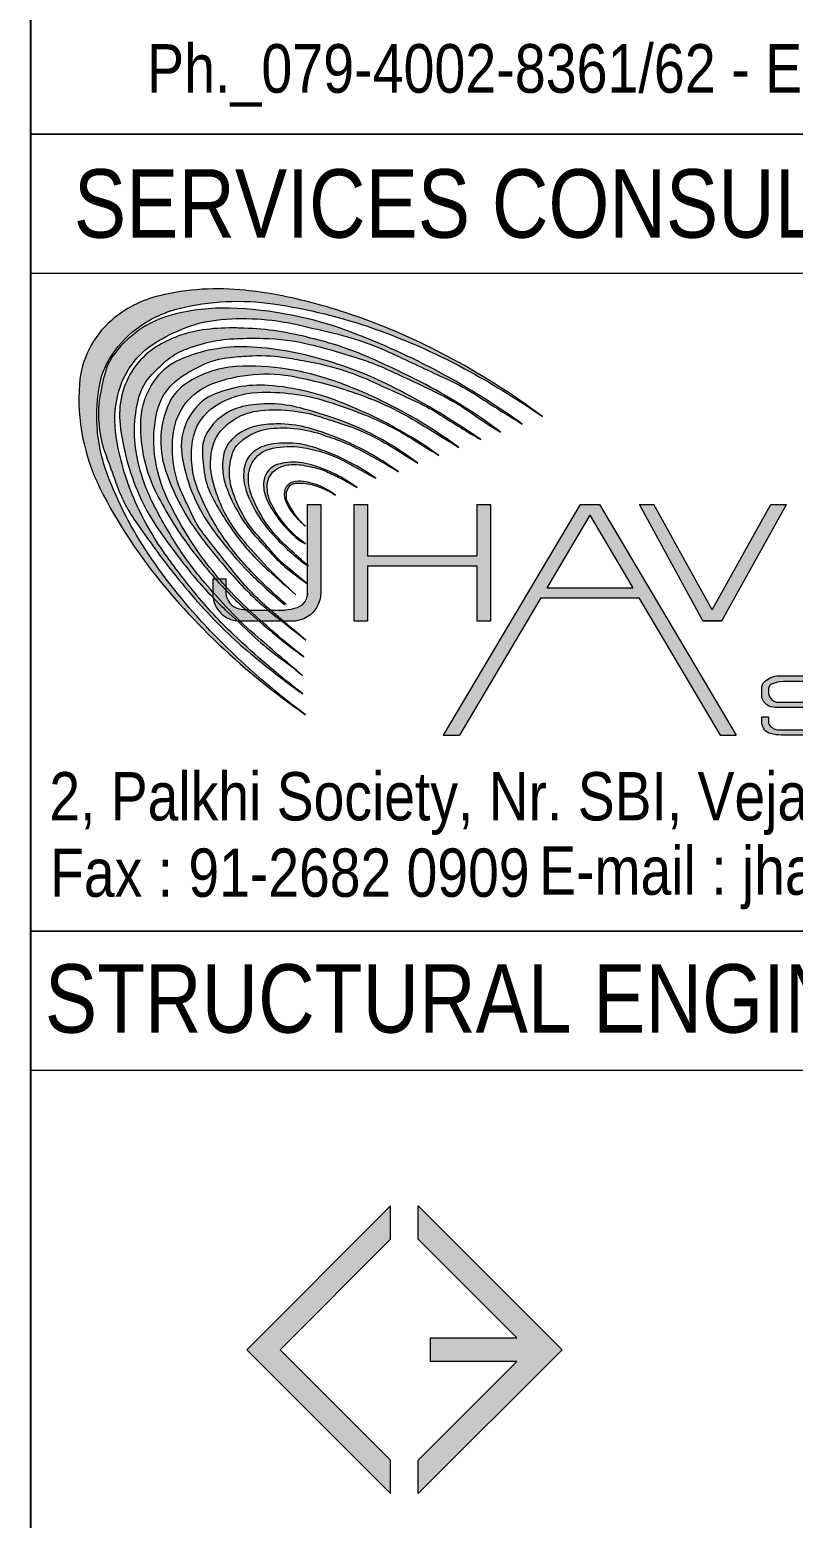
# Model space of a CAD drawing. Header units: millimetres. Extents: x 1112055 to 3390982, y -148532 to 766891.
# Drawn here: x 2644683 to 2648844, y 252088 to 260192 of the extents above; entities that cross this region are included whole.
import ezdxf

# ---------------------------------------------------------------- set-up
doc = ezdxf.new("R2010")
doc.units = ezdxf.units.MM
doc.layers.add('B TITLE BLOCK', color=250, linetype='Continuous', lineweight=0)
doc.layers.add('P_TITLE BLOCK TEXT', color=7, linetype='Continuous', lineweight=9)
doc.layers.add('FORMAT TEXT', color=7, linetype='Continuous')
doc.styles.add('SWINC', font='swissc.ttf')

msp = doc.modelspace()

# ---------------------------------------------------------------- hatches: boundary and pattern name
at = {"layer": 'B TITLE BLOCK', "linetype": 'Continuous', "lineweight": 0}
h = msp.add_hatch(color=251, dxfattribs=at)
h.dxf.hatch_style = 1
h.paths.add_polyline_path([(2646047.533331831, 253005.6196364814), (2646648.883414328, 253606.9697189786), (2646648.883414328, 253788.6259713283), (2645865.877079481, 253005.6196364814), (2646648.883414328, 252222.6133016343), (2646648.883414328, 252404.2695539699)])
h = msp.add_hatch(color=251, dxfattribs=at)
h.dxf.hatch_style = 1
h.paths.add_polyline_path([(2646867.047330656, 253069.8448204208), (2646867.047330656, 252941.3944525422), (2647337.701188477, 252941.3944525422), (2646800.576289906, 252404.2695539699), (2646800.576289906, 252222.6133016343), (2647583.582624753, 253005.6196364814), (2646800.576289906, 253788.6259713283), (2646800.576289906, 253606.9697189786), (2647337.701188477, 253069.8448204208)])
at = {"layer": 'P_TITLE BLOCK TEXT'}
h = msp.add_hatch(color=132, dxfattribs=at)
edge = h.paths.add_edge_path()
edge.add_arc((2645032.738050577, 254795.4891046089), 4099.761638258876, 53.40738024925768, 62.06814965141446)
edge.add_arc((2645285.853301891, 255272.898688372), 3559.403200633716, 62.06814965141255, 70.03317482809845)
edge.add_arc((2645403.089203984, 255595.582894432), 3216.082135767638, 70.03317482809624, 75.97859343030217)
edge.add_arc((2645595.906366508, 256367.7012436872), 2420.252252302683, 75.97859343029504, 83.7960061142994)
edge.add_arc((2645709.181855728, 257409.7433104052), 1372.071444774381, 83.79600611433271, 103.4628344697669)
edge.add_arc((2645534.229681695, 258140.5596140558), 620.6057217525382, 103.4628344698398, 130.8945988032239)
edge.add_arc((2645460.484737062, 258225.7093250665), 507.9611917273668, 130.8945988031885, 175.7468558291773)
edge.add_arc((2646036.212454644, 258182.8935968683), 1085.278774496094, 175.746855829192, 206.5994891066179)
edge.add_arc((2647523.847849164, 258927.8293191032), 2749.006004933069, 206.5994891066208, 220.0351460704732)
edge.add_arc((2648337.93040643, 259611.7771018075), 3812.262784595292, 220.0351460704701, 229.4516176688158)
edge.add_arc((2648520.577578321, 259825.2641557443), 4093.219563483037, 229.451617668814, 235.2209120167644)
edge.add_arc((2648621.48720291, 259752.544383446), 4092.940694247484, 223.75051035085, 233.4797225032668, ccw=False)
edge.add_arc((2647933.209405422, 259093.6499825118), 3140.119536792202, 214.0067101927376, 223.7505103507841, ccw=False)
edge.add_arc((2647054.780663305, 258500.9926203746), 2080.45930639368, 200.6184789275923, 214.0067101927408, ccw=False)
edge.add_arc((2645967.611201358, 258091.9522663634), 918.8864717493739, 183.5449206794397, 200.6184789276088, ccw=False)
edge.add_arc((2645964.790587669, 258091.777530469), 916.0604508282067, 169.3544634026401, 183.5449206794448, ccw=False)
edge.add_arc((2645470.983363581, 258184.5973062675), 413.6053927970293, 148.6346277784486, 169.3544634026329, ccw=False)
edge.add_arc((2645627.086795568, 258089.4408124902), 596.4250848046131, 127.5536660419794, 148.6346277784788, ccw=False)
edge.add_arc((2645648.975322462, 258060.9703836073), 632.3371013334566, 103.94398023848731, 127.5536660419516, ccw=False)
edge.add_arc((2645817.527150952, 257382.1190376215), 1331.80037329482, 81.67138494385972, 103.9439802384972, ccw=False)
edge.add_arc((2645583.739147097, 255785.1444422297), 2945.796869283341, 70.63499127281801, 81.67138494385239, ccw=False)
edge.add_arc((2645414.173871636, 255302.6975225253), 3457.174824395835, 61.11113101054349, 70.6349912728283, ccw=False)
edge.add_arc((2644829.060042499, 254242.2787904718), 4668.309036757925, 55.4482390634318, 61.11113101054292, ccw=False)
h = msp.add_hatch(color=132, dxfattribs=at)
edge = h.paths.add_edge_path()
edge.add_arc((2645008.893457229, 254769.5183421645), 4036.552005220515, 54.2476176802861, 69.31180215863084)
edge.add_arc((2645716.256599264, 256642.667391762), 2034.290789310153, 69.31180215862862, 88.41161020678418)
edge.add_arc((2645741.828766767, 257564.860361414), 1111.743333062414, 88.41161020676854, 104.299162341918)
edge.add_arc((2645611.800629266, 258075.0122287958), 585.2813265171969, 104.2991623419577, 145.1882889090288)
edge.add_arc((2645379.408071907, 258248.3088630228), 295.703964693747, 147.0513518631134, 161.3344706506114)
edge.add_arc((2646173.311701423, 258018.620259376), 1121.953970885431, 163.1975336048336, 170.9660011900473)
edge.add_arc((2645678.900474112, 258097.2280720699), 621.332706940191, 170.9660011900535, 201.0952379920816)
edge.add_arc((2641558.808187496, 256507.8101772862), 3794.707339801709, 18.79786891564919, 21.095237992080513, ccw=False)
edge.add_arc((2645963.987447112, 258007.2726883492), 858.6776788000436, 198.7978689156404, 215.0918986736582)
edge.add_arc((2655767.596695208, 264895.2939991663), 12840.14636455048, 215.091898673657, 215.8857887100316)
edge.add_arc((2648420.250910379, 259579.479473407), 3771.443361690985, 215.8857887100279, 222.4444580678758)
edge.add_arc((2647544.719032124, 258778.7623140521), 2584.976320803441, 222.444458067876, 230.6113169813304)
edge.add_arc((2649505.137033828, 261166.375601572), 5674.302453171981, 230.6113169813325, 233.3279145232606)
edge.add_arc((2646734.541788994, 257445.5550487792), 1035.26121637196, 233.3279145232798, 237.0330179159908)
edge.add_arc((2648942.381606663, 260204.7983356483), 4565.136303562149, 226.396320609743, 232.62480690978862, ccw=False)
edge.add_arc((2647536.749856315, 258728.9293777935), 2527.002402574175, 219.3977118789385, 226.3963206098008, ccw=False)
edge.add_arc((2648626.614142788, 259624.0811076143), 3937.357245285101, 215.4741100902666, 219.3977118789339, ccw=False)
edge.add_arc((2646734.489128488, 258275.7310237383), 1613.957792235775, 203.2559197460728, 215.4741100902674, ccw=False)
edge.add_arc((2646542.096773221, 258193.0491966869), 1404.551242933398, 188.8184660672456, 203.2559197460744, ccw=False)
edge.add_arc((2645736.309836938, 258068.040851143), 589.1251744619661, 166.8091135261326, 188.8184660672515, ccw=False)
edge.add_arc((2645610.794877208, 258097.4590571192), 460.2087831129843, 121.1077422017205, 166.8091135260995, ccw=False)
edge.add_arc((2645928.190034054, 257571.4678047568), 1074.542961830061, 112.4718728956214, 121.10774220173971, ccw=False)
edge.add_arc((2645775.752059974, 257939.9972300658), 675.7306334747691, 96.52507807220661, 112.4718728955431, ccw=False)
edge.add_arc((2645847.727278089, 257310.7277526844), 1309.102962506415, 77.10621375622361, 96.52507807220258, ccw=False)
edge.add_arc((2629163.709591261, 184428.1604262369), 76076.91064916116, 76.96954675787367, 77.10621375622361, ccw=False)
edge.add_arc((2645913.606627477, 256804.4065581797), 1787.745524792471, 64.59019371594559, 76.96954675787362, ccw=False)
edge.add_arc((2657615.90631308, 281438.510340842), 25484.63770636885, 244.5901937159455, 245.2703384407892)
edge.add_arc((2646374.278821424, 257030.7509194321), 1387.520908728771, 57.15566881064939, 65.27033844077931, ccw=False)
edge.add_arc((2653315.196884136, 267782.6685386629), 11410.13809766408, 237.1556688106475, 238.5822244072819)
h = msp.add_hatch(color=132, dxfattribs=at)
edge = h.paths.add_edge_path()
edge.add_arc((2645446.221039193, 255607.8986121065), 2996.787793180245, 53.01612924513843, 62.88470590878565)
edge.add_arc((2644488.416504046, 253737.4158056768), 5098.238591254385, 62.88470590886767, 66.31099627690693)
edge.add_arc((2645793.38926542, 256711.7776027584), 1850.19579476281, 66.31099627691509, 76.9171029981941)
edge.add_arc((2645792.687594665, 256929.8230709406), 1638.733031188566, 75.16724703513815, 87.92433128887261)
edge.add_arc((2645782.293541268, 256643.0360531185), 1925.708343597889, 87.92433128887251, 90.44793256673738)
edge.add_arc((2645775.26423092, 257542.1481970852), 1026.568722281022, 90.44793256671844, 99.46315152081395)
edge.add_arc((2645710.279743774, 257932.0203207934), 631.3178444572349, 99.46315152081914, 123.6125298632298)
edge.add_arc((2645584.259765003, 258121.6056757894), 403.6697786321395, 123.6125298633053, 145.7118384992442)
edge.add_arc((2645623.057720838, 258095.1512498905), 450.6284628804755, 145.7118384992209, 186.6728121483949)
edge.add_arc((2646510.847990635, 258199.0155757128), 1344.473729882312, 186.6728121483796, 203.6550427976609)
edge.add_arc((2646266.511870438, 258091.9881006299), 1077.724746648928, 203.6550427976902, 213.9289290409071)
edge.add_arc((2648122.897142409, 259340.7882335216), 3315.059779650477, 213.9289290409087, 220.1424188926592)
edge.add_arc((2647117.930566635, 258493.2553913905), 2000.423047738189, 220.1424188926511, 226.815272252253)
edge.add_arc((2487821.344307499, 88768.98390422977), 230769.2715554608, 46.765628140033584, 46.81527225225312, ccw=False)
edge.add_arc((2646897.535914772, 257964.4049071196), 1464.070634283242, 226.7656281400085, 233.4091527490843)
edge.add_arc((2642567.441843571, 252131.982040182), 5800.010254872834, 51.60004897864178, 53.40915274908309, ccw=False)
edge.add_arc((2664143.79877549, 278052.3470835756), 27927.43289434625, 229.2381174641755, 229.9402789040416, ccw=False)
edge.add_arc((2647098.212651146, 258278.2650276652), 1820.607589912291, 222.3327286225255, 229.2381174643248, ccw=False)
edge.add_arc((2651105.876020854, 261929.1450031419), 7241.888829636056, 220.9611253449949, 222.332728622525, ccw=False)
edge.add_arc((2646930.802032259, 258304.7789671107), 1713.12115741658, 212.7878394635956, 220.9611253449969, ccw=False)
edge.add_arc((2647688.952163922, 258793.1456759707), 2614.949114669485, 206.8507668105024, 212.7878394635885, ccw=False)
edge.add_arc((2646251.74203988, 258065.5595154903), 1004.06284878751, 192.1376993457801, 206.8507668105005, ccw=False)
edge.add_arc((2645976.110522318, 258006.2795168497), 722.1287222425386, 165.7026492173356, 192.137699345802, ccw=False)
edge.add_arc((2645562.855862862, 258111.5964595369), 295.6652748332973, 135.9985851138325, 165.702649217316, ccw=False)
edge.add_arc((2646227.143413259, 257470.0697261195), 1219.155664227945, 131.2171625217567, 135.9985851138116, ccw=False)
edge.add_arc((2645659.232298621, 258118.3974179727), 357.2671388517916, 112.3874090602524, 131.2171625218077, ccw=False)
edge.add_arc((2645841.055159974, 257676.9867910331), 834.6589009275965, 91.89429604946292, 112.38740906022659, ccw=False)
edge.add_arc((2645901.494399035, 255849.5789360466), 2663.065959023193, 88.85882096968459, 91.89429604946218, ccw=False)
edge.add_arc((2645931.205023861, 257341.0787422381), 1171.270264871607, 76.24362541447539, 88.85882096968322, ccw=False)
edge.add_arc((2645334.463459486, 254903.5719090999), 3680.76026410155, 71.62296314053322, 76.2436254144788, ccw=False)
edge.add_arc((2646061.035252925, 257090.6534848324), 1376.14914941458, 65.54379506612321, 71.62296314056448, ccw=False)
edge.add_arc((2642181.845221441, 248561.2767888875), 10746.22823774796, 63.83661002077838, 65.5437950661219, ccw=False)
edge.add_arc((2646369.205647469, 257084.8607135447), 1249.625147261851, 54.49647087519293, 63.8366100207848, ccw=False)
edge.add_arc((2648359.276366228, 259874.4734946555), 2177.081862995628, 234.4964708751733, 239.3390621587317)
h = msp.add_hatch(color=132, dxfattribs=at)
edge = h.paths.add_edge_path()
edge.add_arc((2644777.218547181, 254548.260226901), 4151.543540548688, 55.28720005186529, 62.77266649209104)
edge.add_arc((2645675.550739523, 256294.1764075122), 2188.071096762141, 62.77266649213992, 73.66009049672924)
edge.add_arc((2645755.883730698, 256568.1851614906), 1902.529179127062, 73.66009049673525, 80.30206210325413)
edge.add_arc((2645803.510829731, 256846.8755601939), 1619.798425772818, 80.30206210324015, 87.71879765214183)
edge.add_arc((2645835.016166854, 257637.7606504292), 828.2860681783934, 87.71879765215539, 113.7335407099743)
edge.add_arc((2645636.637866054, 258088.9611967155), 335.400804448787, 113.7335407100428, 142.1411216385968)
edge.add_arc((2645693.268742442, 258044.9405019853), 407.1286074701013, 142.1411216386262, 179.0839824051902)
edge.add_arc((2646113.326609949, 258038.2242449155), 827.2401642776057, 179.083982405194, 206.9126001335007)
edge.add_arc((2647121.848649134, 258550.1555811748), 1958.253160035997, 206.9126001335146, 216.6660081225248)
edge.add_arc((2647878.578612486, 259113.5066475407), 2901.653743768491, 216.6660081225276, 221.4175533272257)
edge.add_arc((2647085.078201397, 258413.5097665093), 1843.52400889056, 221.4175533272245, 228.8969356126009)
edge.add_arc((2652831.134823854, 264999.6270282533), 10583.89627177588, 228.8969356125978, 229.84112364742)
edge.add_arc((2647684.129684283, 258900.0941716204), 2602.921207542419, 229.8411236474246, 234.6107852575575)
edge.add_arc((2649054.21240163, 260443.0719799573), 4659.622935835719, 226.7327607072961, 231.863239097975, ccw=False)
edge.add_arc((2647184.805114197, 258457.0312093652), 1932.162294729518, 216.012105859486, 226.7327607073685, ccw=False)
edge.add_arc((2647240.512839635, 258497.5232272479), 2001.031403808299, 205.6454571080764, 216.0121058594789, ccw=False)
edge.add_arc((2646153.550710838, 257975.6774996691), 795.2911196526306, 186.8155097429075, 205.6454571080976, ccw=False)
edge.add_arc((2646023.827495906, 257960.17332679), 664.64468124158, 166.8301474618921, 186.8155097428888, ccw=False)
edge.add_arc((2645683.741993108, 258039.7508968102), 315.3729548503123, 123.58637095542869, 166.8301474618788, ccw=False)
edge.add_arc((2646004.508765183, 257556.7088500086), 895.2185731213561, 115.5585784403805, 123.58637095542551, ccw=False)
edge.add_arc((2645823.352586196, 257935.513505959), 475.3251002582243, 95.85490133411099, 115.5585784403803, ccw=False)
edge.add_arc((2645998.652202655, 256226.0152833503), 2193.7878227645, 92.7148386940309, 95.85490133412219, ccw=False)
edge.add_arc((2645938.534581387, 257493.8282897724), 924.5502769772837, 80.06109503447539, 92.71483869401328, ccw=False)
edge.add_arc((2644553.720570017, 249590.8893319783), 8947.900825016868, 79.28571113577192, 80.06109503447573, ccw=False)
edge.add_arc((2645951.940741506, 256980.6584281065), 1427.016106978562, 65.80530353127023, 79.28571113577738, ccw=False)
edge.add_arc((2634812.386305863, 232187.8881503512), 28607.36067930511, 65.22654519456478, 65.80530353126977, ccw=False)
edge.add_arc((2646399.017644197, 257294.1974285835), 956.3789364328403, 56.83056846318078, 65.22654519454659, ccw=False)
edge.add_arc((2649222.055099819, 261613.2783658039), 4203.466082375671, 236.8305684631811, 240.3307255067283)
h = msp.add_hatch(color=132, dxfattribs=at)
edge = h.paths.add_edge_path()
edge.add_arc((2645457.657705856, 255806.8640332316), 2627.003836999826, 53.45077465836557, 63.24895756192379)
edge.add_arc((2645457.657705755, 255806.8640330437), 2627.003837220481, 63.24895756192669, 69.50129580793718)
edge.add_arc((2645850.223337132, 256856.9009030667), 1505.984121350667, 69.50129580793288, 81.0246655039673)
edge.add_arc((2645882.704633985, 257062.5526917533), 1297.783033868395, 81.02466550398422, 93.23353139608206)
edge.add_arc((2645839.999824823, 257818.4467251752), 540.6836411185124, 93.23353139606027, 126.5489646332064)
edge.add_arc((2645660.415705286, 258060.707470991), 239.1198419741719, 126.5489646331453, 154.7327908248584)
edge.add_arc((2645889.324105235, 257952.6632012247), 492.2455415794205, 154.7327908248444, 198.2173147103045)
edge.add_arc((2646618.168268725, 258192.5390587022), 1259.548768248025, 198.217314710292, 217.7196306197726)
edge.add_arc((2648546.933451062, 259684.3140594155), 3697.894064009693, 217.7196306197807, 222.3629290591741)
edge.add_arc((2647067.975647973, 258335.5937315528), 1696.304019538141, 222.3629290591775, 231.7364027694779)
edge.add_arc((2687827.811350813, 310013.9688834951), 67514.3764986621, 231.7364027694789, 231.9209567121595)
edge.add_arc((2653682.459351645, 265944.2156423361), 11769.19962804639, 229.1543371190405, 230.450308938883, ccw=False)
edge.add_arc((2646920.648736388, 258123.1927123374), 1430.414280229804, 219.2765559648438, 229.1543371190196, ccw=False)
edge.add_arc((2653546.236238769, 263541.6475425921), 9989.50666781331, 217.5748957151375, 219.2765559648443, ccw=False)
edge.add_arc((2646040.862966604, 257766.9690294644), 519.6840778999027, 204.6714784584379, 217.5748957151727, ccw=False)
edge.add_arc((2641396.228573836, 255633.4764542704), 4591.521182206891, 24.67147845843877, 26.00574068750135)
edge.add_arc((2646077.272971804, 257917.1549661889), 616.8724474667292, 172.4000021791179, 206.0057406875469, ccw=False)
edge.add_arc((2645793.735968763, 257954.9868686646), 330.8226529547516, 110.8295050099585, 172.4000021790949, ccw=False)
edge.add_arc((2645970.003432854, 257491.6783449551), 826.5292264806412, 78.67766828734352, 110.8295050099347, ccw=False)
edge.add_arc((2645626.737788799, 255777.2794542136), 2574.955621552976, 71.27996263670212, 78.67766828735802, ccw=False)
edge.add_arc((2645896.622950937, 256573.7035717816), 1734.045771576391, 58.949448242059816, 71.27996263671179, ccw=False)
edge.add_arc((2639225.025681437, 245492.4589732607), 14668.65794119221, 57.89011606814972, 58.94944824206061, ccw=False)
h = msp.add_hatch(color=132, dxfattribs=at)
edge = h.paths.add_edge_path()
edge.add_line((2646072.225774974, 257063.4780676854), (2646080.311163061, 257063.4780676854))
edge.add_arc((2647972.830723314, 259261.2077202702), 2900.283764016904, 224.4152357703004, 229.2674421493873, ccw=False)
edge.add_arc((2646961.352662583, 258270.1681862277), 1484.216242541435, 214.3545270102474, 224.415235770344, ccw=False)
edge.add_arc((2646823.057451522, 258175.6366083184), 1316.699722096473, 201.8986111304302, 214.3545270101991, ccw=False)
edge.add_arc((2646076.779472876, 257875.6557976473), 512.3867804010558, 171.2118722930004, 201.8986111306264, ccw=False)
edge.add_arc((2645844.233332854, 257911.6065029022), 277.0781310709331, 121.70418698987629, 171.2118722928182, ccw=False)
edge.add_arc((2645948.023911797, 257743.5826997165), 474.573656881208, 92.64938196631499, 121.7041869898066, ccw=False)
edge.add_arc((2645976.417231146, 257129.9838507386), 1088.8290826196, 72.56091565515271, 92.64938196650161, ccw=False)
edge.add_arc((2645408.525844769, 255322.1627864153), 2983.747979914217, 68.33645517902733, 72.56091565516198, ccw=False)
edge.add_arc((2645933.695031969, 256644.3027378414), 1561.12479497317, 57.85118426067561, 68.33645517893183, ccw=False)
edge.add_arc((2651585.540479302, 265637.0870636084), 9060.246439027726, 237.8511842608815, 238.9481287370371)
edge.add_arc((2645530.313626203, 255950.8780880864), 2369.036545017239, 54.31799968908161, 68.47983176015022)
edge.add_arc((2645889.401284376, 256961.742884728), 1297.437820641839, 66.85630585585135, 85.85399925657502)
edge.add_arc((2645937.069891351, 257619.3504142138), 638.1048554900452, 85.85399925656004, 116.2518230928179)
edge.add_arc((2645825.401614036, 257925.3130611012), 316.2697111435805, 122.6386322867806, 188.0987234821168)
edge.add_arc((2646397.909347571, 258006.779964116), 894.5446987039295, 188.098723482189, 214.7424679282329)
edge.add_arc((2647237.285317348, 258588.9123612928), 1916.028984674052, 214.7424679281972, 225.7640883251237)
edge.add_arc((2647681.042315462, 259044.6658133717), 2552.135487123561, 225.7640883252621, 230.9217965040516)
h = msp.add_hatch(color=132, dxfattribs=at)
edge = h.paths.add_edge_path()
edge.add_arc((2645845.91338363, 256609.3158753868), 1549.392388489151, 52.08510123109208, 71.80500871354096)
edge.add_arc((2645294.875342913, 254932.8302297227), 3314.11532494043, 71.80500871358414, 74.9371066186913)
edge.add_arc((2645985.288544744, 257498.2199803636), 657.4454241127194, 74.93710661871977, 102.4675891183725)
edge.add_arc((2645907.958604616, 257847.9689629498), 299.2495692208346, 102.4675891185265, 150.025836448713)
edge.add_arc((2645809.819764622, 257904.5704588668), 185.9580812087778, 150.0258364487284, 181.2845138723814)
edge.add_arc((2646528.623769661, 257920.6880236233), 904.942763632896, 181.2845138723712, 189.7474603923822)
edge.add_arc((2646037.97946605, 257836.4023023789), 407.1115518077051, 189.7474603924134, 208.0002640887348)
edge.add_arc((2647125.071342869, 258414.4257336105), 1638.322271262606, 208.0002640887402, 216.8454368057396)
edge.add_arc((2646798.37915489, 258169.6244481111), 1230.087712362498, 216.8454368057587, 228.6207560839325)
edge.add_arc((2672245.770218635, 287055.1115612073), 39726.07552554445, 228.6207560839334, 228.9060257595739)
edge.add_arc((2647989.201772009, 259197.8039532116), 2788.318241851395, 219.4514480692677, 228.2904279772956, ccw=False)
edge.add_arc((2646438.695477682, 257921.8703686574), 780.3151838485664, 200.0239070842857, 219.4514480692606, ccw=False)
edge.add_arc((2646435.584320033, 257920.736529536), 777.0038558613115, 192.3194102271649, 200.0239070842735, ccw=False)
edge.add_arc((2646026.686055504, 257831.4371704662), 358.4681151281642, 158.6643999725124, 192.3194102271357, ccw=False)
edge.add_arc((2645963.190325102, 257807.5192538587), 311.3510166827224, 97.73922979287607, 150.2835099228983, ccw=False)
edge.add_arc((2646025.874915943, 257346.2727253946), 776.8375556331622, 71.77680479684773, 97.73922979255332, ccw=False)
edge.add_arc((2648847.458546681, 265916.4732873807), 8245.893286962017, 251.7768047968465, 252.5678241103891)
edge.add_arc((2646019.043280402, 256908.7193599512), 1195.481810745461, 59.164841834613185, 72.56782411040768, ccw=False)
edge.add_arc((2643994.134314362, 253516.6372015164), 5145.985283753424, 56.98458129739669, 59.16484183460568, ccw=False)
h = msp.add_hatch(color=132, dxfattribs=at)
edge = h.paths.add_edge_path()
edge.add_arc((2645787.467978286, 256548.7780385264), 1532.506531382194, 53.79917193803185, 74.0576310209755)
edge.add_arc((2646039.381014616, 257430.6500359652), 615.3596523324868, 74.05763102096311, 88.70665562103672)
edge.add_arc((2646036.625865294, 257308.61632399), 737.4244617777501, 88.70665562101334, 97.13749609268346)
edge.add_arc((2645979.00480972, 257768.7703990295), 273.6767299037575, 97.13749609277471, 135.0369673458905)
edge.add_arc((2645904.115810934, 257843.562823074), 167.8359587712445, 135.036967345854, 170.189861331595)
edge.add_arc((2646062.114534937, 257816.2429112095), 328.1792603818727, 170.1898613316225, 199.4159961851019)
edge.add_arc((2646532.805846486, 257982.1472095518), 827.2529493063959, 199.4159961850988, 211.5021791769233)
edge.add_arc((2646555.295851698, 257995.9302790977), 853.6304651267064, 211.5021791769072, 222.0730402201978)
edge.add_arc((2648556.809129021, 259802.7263363973), 3550.029432632356, 222.0730402201992, 224.6311614513895)
edge.add_arc((2646570.042529705, 257841.3758827798), 758.2312447040891, 224.6311614513929, 233.5458073493827)
edge.add_arc((2669493.949357158, 288873.1135210225), 39338.98091449831, 233.5458073493828, 233.6839679009711)
edge.add_arc((2633176.388275248, 241701.8509920555), 20222.08812603145, 49.92232914479866, 50.37208949815113)
edge.add_arc((2646377.343932567, 257643.247704579), 475.5774286358045, 219.974673994025, 230.3720894981709, ccw=False)
edge.add_arc((2642401.054629867, 254309.7388261699), 4713.175606649373, 39.97467399401712, 41.74776493043341)
edge.add_arc((2646338.190390303, 257823.4909209125), 563.8966668160758, 208.7369917656594, 221.7477649304244, ccw=False)
edge.add_arc((2646491.267051833, 257907.426444508), 738.4751203166138, 197.3262203634033, 208.7369917656495, ccw=False)
edge.add_arc((2646097.455917824, 257784.5702032772), 325.9452846911806, 163.1950476221334, 197.3262203633385, ccw=False)
edge.add_arc((2645926.466921174, 257836.210952163), 147.3283652273603, 133.2193021888979, 163.1950476221176, ccw=False)
edge.add_arc((2646025.013381838, 257731.3404513877), 291.2353728409431, 96.02578422549658, 133.2193021890138, ccw=False)
edge.add_arc((2646062.386368107, 257377.2929656169), 647.249926316706, 69.94961683806969, 96.02578422542621, ccw=False)
edge.add_arc((2646589.251918438, 258820.893128981), 889.4897197547656, 249.949616838133, 253.9176478194578)
edge.add_arc((2645432.591946768, 255593.1309365308), 2541.670093220742, 66.92861449592073, 69.01444899371262, ccw=False)
edge.add_arc((2645128.456959383, 255270.3835483678), 2961.758703198072, 58.12212091341269, 63.96105235790469, ccw=False)
h = msp.add_hatch(color=132, dxfattribs=at)
edge = h.paths.add_edge_path()
edge.add_arc((2645871.858525913, 256776.8777793395), 1197.023805672723, 54.40415380801941, 72.89465886731801)
edge.add_arc((2646083.140259964, 257463.4320555307), 478.6946712922692, 72.89465886729917, 90.33272499461438)
edge.add_arc((2646083.79009863, 257351.5300500627), 590.5985636288202, 90.33272499457308, 97.0688833137382)
edge.add_arc((2646042.630020248, 257683.4524947087), 256.1338251016114, 97.06888331375157, 114.3860548472819)
edge.add_arc((2645998.415547024, 257780.9858525632), 149.046591802967, 114.3860548472231, 172.3731700212582)
edge.add_arc((2646104.526382595, 257766.7770678101), 256.1045153293128, 172.3731700214133, 199.3428935672428)
edge.add_arc((2646483.725693748, 257899.8895573746), 657.9888923031323, 199.3428935671713, 213.5415274181781)
edge.add_arc((2646541.164846242, 257937.9676015136), 726.9032861961535, 213.5415274181662, 220.9844170734551)
edge.add_arc((2646918.57627492, 258265.8661825754), 1226.860150301067, 220.9844170734643, 232.4085544282516)
edge.add_arc((2646345.78223107, 257521.8481916997), 287.8948754188893, 232.4085544282368, 239.7843643084275)
edge.add_arc((2642406.977374289, 253138.3292239016), 5611.585316127494, 47.46137804962913, 48.86303749327158)
edge.add_arc((2646624.338653773, 257966.4900476407), 799.1301744868771, 218.9083538298722, 228.8630374935168, ccw=False)
edge.add_arc((2646558.204552047, 257913.1106323147), 714.1414611624813, 201.7874292417053, 218.908353829849, ccw=False)
edge.add_arc((2646157.47457322, 257752.932052939), 282.5841727009823, 179.1340630967177, 201.7874292417289, ccw=False)
edge.add_arc((2646039.075836257, 257754.7216025948), 164.1719123477507, 133.6215333948957, 179.1340630967553, ccw=False)
edge.add_arc((2646027.582534255, 257766.7816795242), 147.5123371291981, 104.9504250510499, 133.6215333947431, ccw=False)
edge.add_arc((2646098.200626064, 257502.3162743152), 421.2437117294605, 83.71208113015041, 104.9504250510513, ccw=False)
edge.add_arc((2646068.057166289, 257228.7513924558), 696.4643009948988, 67.91761218114061, 83.71208113019537, ccw=False)
edge.add_arc((2646002.221345763, 257066.4742350994), 871.58777475604, 60.428290541117974, 67.91761218113157, ccw=False)
edge.add_arc((2647913.496591387, 260434.7985121852), 3001.212439569368, 240.4282905411152, 242.4768509611862)
edge.add_arc((2646003.733162075, 256769.7932090375), 1131.517920364717, 60.051972186282285, 62.476850961184596, ccw=False)
h = msp.add_hatch(color=132, dxfattribs=at)
edge = h.paths.add_edge_path()
edge.add_arc((2645987.570935773, 257044.5112503961), 812.226192308397, 53.77482452011512, 73.4665214246601)
edge.add_arc((2646119.090477011, 257487.5629673513), 350.0658157812564, 73.46652142480097, 95.26531184417212)
edge.add_arc((2646111.098504195, 257574.2846247355), 262.9766804671968, 95.26531184429852, 106.5237001269413)
edge.add_arc((2646067.359116631, 257721.7223415418), 109.1878175445455, 106.5237001272752, 172.3154988673843)
edge.add_arc((2646136.649009502, 257712.3730657526), 179.1056136364953, 172.3154988673656, 205.4996475874697)
edge.add_arc((2646546.378660016, 257907.8009905774), 633.0554570227906, 205.4996475874659, 218.9425185811772)
edge.add_arc((2646546.378659914, 257907.8009905049), 633.0554569010704, 218.942518581195, 230.59366212535)
edge.add_arc((2646262.932097951, 257562.8053119181), 186.5535288716048, 230.5936621254902, 245.3563809870639)
edge.add_arc((2646556.030520388, 257899.2837920609), 627.4022336314388, 218.8547993056137, 233.7616415748698, ccw=False)
edge.add_arc((2646556.030520445, 257899.2837921043), 627.4022337109675, 207.9136490482085, 218.8547993056819, ccw=False)
edge.add_arc((2646186.694312336, 257703.6176728628), 209.437564335893, 177.0418109073397, 207.9136490482355, ccw=False)
edge.add_arc((2646085.073004591, 257708.8690621608), 107.680661499661, 121.2866366245847, 177.0418109073316, ccw=False)
edge.add_arc((2646117.969611429, 257654.7352104104), 171.0262268263556, 97.41777900959431, 121.28663662447741, ccw=False)
edge.add_arc((2646122.480468634, 257620.0877131899), 205.9661308895533, 82.58222099040279, 97.41777900959949, ccw=False)
edge.add_arc((2646043.141306424, 257010.6905900672), 820.5062486394924, 75.64489222990318, 82.58222099042132, ccw=False)
edge.add_arc((2646161.003315654, 257471.2305384229), 345.1237739440798, 66.15815399286612, 75.64489222989062, ccw=False)
edge.add_arc((2645787.466450319, 256625.9815749576), 1269.231776292008, 62.2863653553668, 66.15815399288073, ccw=False)
edge.add_arc((2645344.006935031, 255781.8038340785), 2222.800022359849, 59.637484416533084, 62.286365355364296, ccw=False)
h = msp.add_hatch(color=132, dxfattribs=at)
edge = h.paths.add_edge_path()
edge.add_arc((2646122.538229626, 257363.4660075714), 372.687696379971, 52.438876092928, 81.89911070127651)
edge.add_arc((2646153.1384063, 257578.4501350026), 155.5367215749699, 81.89911070123233, 102.2464079621247)
edge.add_arc((2646133.395757812, 257669.4067618286), 62.46212711496185, 102.246407961954, 161.9990718889675)
edge.add_arc((2646155.030945335, 257662.3766758158), 85.21082924154632, 161.9990718890791, 198.0009281112104)
edge.add_arc((2646296.050073371, 257708.1990935449), 233.487895709408, 198.0009281109607, 220.6716531574946)
edge.add_arc((2646621.132172062, 257987.5341067071), 662.0977654831453, 220.6716531574818, 228.8148331923927)
edge.add_arc((2646477.589509679, 257804.8575832905), 430.270803003826, 204.951368792315, 227.1815915671103, ccw=False)
edge.add_arc((2646145.396090357, 257650.2963791361), 63.88080086655275, 180.8823689892952, 204.9513687920795, ccw=False)
edge.add_arc((2646245.312655915, 257651.8352402914), 163.8092160662301, 171.9576228936544, 180.8823689892889, ccw=False)
edge.add_arc((2646139.25238101, 257666.8210418995), 56.69546269887118, 112.30779703257, 171.9576228936771, ccw=False)
edge.add_arc((2646142.601121015, 257658.659133966), 65.51763934099903, 93.65673225922819, 112.30779703235879, ccw=False)
edge.add_arc((2646154.626251144, 257470.4983863953), 254.062251253442, 72.28647651721627, 93.65673225906289, ccw=False)
edge.add_arc((2646064.624652555, 257188.7157510901), 549.869183736934, 58.76836075444862, 72.28647651717381, ccw=False)
for color, points in [(256, [(2646195.798760556, 257117.1063857013), (2646195.798760556, 257607.664691759), (2646269.943156206, 257607.664691759), (2646269.943156206, 257126.7804946676, -0.1971644618703633), (2646213.736656195, 257007.4388479292, -0.1370125281294121), (2646134.426971548, 256974.6429686451), (2645817.982712532, 256974.6429686451, -0.1806806632645672), (2645724.667057972, 257015.8301541306, -0.1938255351077862), (2645681.493934895, 257113.8912792994), (2645681.493934895, 257202.3350634004), (2645752.181524169, 257202.3350634004), (2645752.181524169, 257125.1300969347, 0.3491660753473304), (2645826.5251256, 257039.752521973, 0.0418260561423153), (2645902.295977951, 257032.2339117416), (2646075.007399304, 257032.2339117416, 0.0753803811725278), (2646140.614069081, 257045.7629079988, 0.2867859399539136)]), (7, [(2647194.018982477, 257607.664691759), (2647119.874586825, 257607.664691759), (2647119.874586825, 257328.5673872945), (2646523.114968606, 257328.5673872945), (2646523.114968606, 257607.664691759), (2646448.970572955, 257607.664691759), (2646448.970572955, 256974.6429686451), (2646523.114968606, 256974.6429686451), (2646523.114968606, 257273.3815464281), (2647119.874586825, 257273.3815464281), (2647119.874586825, 256974.6429686451), (2647194.018982477, 256974.6429686451)]), (7, [(2648806.47034233, 257607.664691759), (2648721.160163082, 257607.664691759), (2648402.653251295, 257034.534226298), (2648084.146339524, 257607.664691759), (2648005.182622437, 257607.664691759), (2648350.626557519, 256974.6429686451), (2648454.679945073, 256974.6429686451)])]:
    msp.add_hatch(color=color, dxfattribs=at).paths.add_polyline_path(points)
h = msp.add_hatch(color=7, dxfattribs=at)
h.paths.add_polyline_path([(2647788.383443994, 257607.664691759), (2647681.925525348, 257607.664691759), (2646936.880199546, 256352.1278694787), (2647024.725736422, 256352.1278694787), (2647467.707399369, 257098.6325050835), (2648002.601569972, 257098.6325050835), (2648445.58323292, 256352.1278694787), (2648533.428769794, 256352.1278694787)])
h.paths.add_polyline_path([(2647735.154484663, 257549.3294653434), (2647969.853862335, 257153.8183459359), (2647500.455107007, 257153.8183459359)], flags=16)
h = msp.add_hatch(color=7, dxfattribs=at)
edge = h.paths.add_edge_path()
edge.add_line((2648986.767585297, 256585.6998033556), (2648986.767585297, 256616.134417236))
edge.add_arc((2648935.323673021, 256582.7030317362), 61.35253578382057, 33.01826321564511, 89.55826277277895)
edge.add_line((2648935.796682215, 256644.0537441067), (2648790.406921086, 256644.0537441067))
edge.add_arc((2648798.176716576, 256465.1753909285), 179.0470188510939, 92.48714741873879, 114.0429537283691)
edge.add_arc((2648736.392642297, 256603.665183645), 27.40040819800754, 114.0429537294062, 173.3691583151758)
edge.add_line((2648709.175522213, 256606.8291596181), (2648709.175522213, 256576.3009481634))
edge.add_arc((2648765.089457418, 256587.5478565408), 57.03385922383713, 191.3730973809643, 266.989319789544)
edge.add_line((2648762.093919091, 256530.5927176358), (2648946.310060808, 256530.5927176358))
edge.add_arc((2648951.475781223, 256446.0099048422), 84.74040882095737, 15.593509061330622, 93.49488039938291, ccw=False)
edge.add_line((2649033.097152025, 256468.7890337873), (2649033.300828435, 256414.5939626338))
edge.add_arc((2648959.872381978, 256433.8014622967), 75.89904342417987, 286.83610795885704, 345.3409580231924, ccw=False)
edge.add_arc((2648907.465123802, 256661.6531890735), 309.5685293643482, 270.9573158560145, 283.9044309719972, ccw=False)
edge.add_line((2648912.637251229, 256352.1278694787), (2648777.372604417, 256352.1278694787))
edge.add_arc((2648782.114595599, 256593.8602466094), 241.7788837583853, 255.2817551210301, 268.87619010347515, ccw=False)
edge.add_arc((2648736.838554053, 256421.5018663972), 63.57301638663348, 183.4260365920886, 255.2817551212632, ccw=False)
edge.add_line((2648673.379156972, 256417.702743468), (2648673.379156972, 256451.9737496072))
edge.add_line((2648673.379156972, 256451.9737496024), (2648709.17552222, 256451.9737496024))
edge.add_line((2648709.175522213, 256451.9737496024), (2648709.175522213, 256417.6818936833))
edge.add_arc((2648757.024988866, 256433.7974842542), 50.49043194045359, 198.6134072769036, 234.8504137460179)
edge.add_arc((2648764.334678657, 256444.1790108322), 63.18718976097155, 234.8504137462263, 265.2644397945826)
edge.add_line((2648759.118130764, 256381.2075206455), (2648933.430367781, 256381.2075206455))
edge.add_arc((2648927.171817035, 256459.6673990093), 78.70909713261373, 274.5606862053867, 333.2673842339913)
edge.add_line((2648997.468129124, 256424.2618842231), (2648997.867491252, 256455.3701872404))
edge.add_arc((2648948.978358961, 256448.4574104382), 49.37543659424991, 8.048099003175661, 64.75619501759226)
edge.add_arc((2648924.611758463, 256396.7783425351), 106.5108658827635, 64.75619501777959, 84.27045226384784)
edge.add_line((2648935.245046225, 256502.7571033376), (2648746.131676189, 256502.7571033376))
edge.add_arc((2648743.509756668, 256575.6404560314), 72.93049815309408, 195.9277156249536, 272.0602807550699, ccw=False)
edge.add_line((2648673.379156972, 256555.6265471902), (2648673.379156972, 256615.6664293539))
edge.add_arc((2648726.20119664, 256606.0497324371), 53.69030391794162, 127.42578174409411, 169.6818301060569, ccw=False)
edge.add_arc((2648772.261919923, 256545.8609573154), 129.4813250272033, 88.3567074096274, 127.42578174509751, ccw=False)
edge.add_line((2648775.975047382, 256675.2890308375), (2648936.382581604, 256675.2890308375))
edge.add_arc((2648936.992805543, 256567.879409029), 107.4113552199359, 45.300427081282805, 90.32550976596679, ccw=False)
edge.add_arc((2648979.137347356, 256610.4682494582), 47.49498238184209, 1.8933564716198816, 45.30042708078719, ccw=False)
edge.add_line((2649026.606400033, 256612.0374499807), (2649026.606400033, 256585.6998033535))
edge.add_line((2649026.606400033, 256585.6998033556), (2648986.767585303, 256585.6998033556))

# ---------------------------------------------------------------- linework, layer by layer
at = {"layer": 'B TITLE BLOCK', "color": 250, "lineweight": 0}
for p, q in [((2657114.117153096, 258865.479737715), (2644688.433464271, 258865.479737715)), ((2657114.117153096, 254526.417471379), (2644688.433464271, 254526.417471379))]:
    msp.add_line(p, q, dxfattribs=at)
at = {"layer": 'B TITLE BLOCK', "color": 250, "lineweight": 0, "const_width": 10.36079323658522}
for points in [[(2644688.492275211, 235923.4039885919), (2657114.175964036, 235923.4039885919), (2657114.117153096, 315404.8677074494), (2644688.43346427, 315404.8677074494)], [(2657114.117153096, 264496.0728871228), (2644688.433464271, 264496.0728871228), (2644688.433464271, 259623.6715585879), (2657114.117153096, 259623.6715585879)], [(2657114.117153096, 235923.4039885919), (2644688.433464271, 235923.4039885919), (2644688.433464271, 259623.6715585879), (2657114.117153096, 259623.6715585879)]]:
    msp.add_lwpolyline(points, close=True, dxfattribs=at)
msp.add_lwpolyline([(2644688.433464271, 255284.6092922522), (2657114.117153096, 255284.6092922522)], dxfattribs=at)
at = {"layer": 'B TITLE BLOCK', "color": 251, "linetype": 'Continuous', "lineweight": 0}
for points in [[(2645865.768612026, 253005.728103933), (2646648.883414328, 252222.6133016318), (2646648.883414328, 252404.2695539676), (2646047.533331831, 253005.6196364791), (2646648.883414328, 253606.9697189757), (2646648.883414328, 253788.625971326), (2645865.768612026, 253005.5111690106)], [(2647583.691092222, 253005.728103933), (2646800.576289906, 252222.6133016318), (2646800.576289906, 252404.2695539676), (2647337.701188477, 252941.39445254), (2646867.047330656, 252941.39445254), (2646867.047330656, 253069.8448204185), (2647337.701188477, 253069.8448204185), (2646800.576289906, 253606.9697189757), (2646800.576289906, 253788.625971326), (2647583.691092222, 253005.5111690106)]]:
    msp.add_lwpolyline(points, dxfattribs=at)
at = {"layer": 'P_TITLE BLOCK TEXT', "color": 132}
for points in [[(2647476.693941505, 258087.1642243258, 0.0378077344590599), (2646953.152584929, 258417.650545902, 0.0347679777517854), (2646501.304050085, 258618.3479292617, 0.0259476034711019), (2646182.295721301, 258715.8427405576, 0.0341231325262742), (2645857.459770204, 258773.7791272492, 0.0860239859578199), (2645389.743623424, 258744.1117997221, 0.1202685463825944), (2645127.93800844, 258609.6849044868, 0.1982422965544351), (2644953.922411129, 258263.3813602966, 0.1354391661309318), (2645065.801507265, 257696.9588156687, 0.0586913647724932), (2645419.071391359, 257159.5108868576, 0.0411102443579723), (2645859.616770868, 256715.0014697221, 0.0251786142158179), (2646185.74855577, 256463.2677502902, -0.0424772162099488), (2645664.919557186, 256922.1961216771, -0.0425409834133469), (2645330.137990931, 257337.4125508468, -0.058483720823887), (2645107.583072884, 257768.3723439634, -0.0746355753155785), (2645050.482900554, 258035.1365306719, -0.0619967981424928), (2645064.496598998, 258261.0036618548, -0.0906544603941746), (2645117.819978418, 258399.8762981103, -0.0922433481412321), (2645263.563168244, 258562.2763591288, -0.1033826611895562), (2645496.599094981, 258674.6736466008, -0.09748963543525802), (2646010.438939541, 258699.873671895, -0.0481926094262887), (2646560.521295421, 258564.2838467665, -0.041579616785334), (2647084.377535975, 258329.6559771642, -0.0247140572276785), (2647476.693941505, 258087.1642243258, 0.3374903865144703)], [(2647367.383826791, 258045.380864839, 0.0658247287167134), (2646434.935217785, 258545.7806460857, 0.0835321098018171), (2645772.645270066, 258676.1765098276, 0.0694337833072887), (2645467.245011098, 258642.1611549405, 0.1803299053549353), (2645131.265615263, 258409.1384496937, 0.0624026744664062), (2645099.25724997, 258342.9468664913, 0.0339093221289556), (2645065.275188212, 258194.7900586837, 0.1322262159305749), (2645099.207340392, 257873.5984598962, -0.0100244993983427), (2645151.110565821, 257730.5805635159, 0.0712161484653518), (2645261.390740983, 257513.6278518233, 0.0034640126136177), (2645364.676317462, 257368.7671588831, 0.0286254085562181), (2645637.182543219, 257034.2259508363, 0.0356497353499514), (2645904.35026039, 256780.9402819847, 0.0118539480662082), (2646116.24812511, 256615.2064886392, 0.0161679718986353), (2646171.198556352, 256576.9871537087, -0.0271835911207152), (2645793.96209908, 256899.0572577129, -0.0305466870762123), (2645583.98620633, 257125.04182876, -0.0171216152086295), (2645420.117677333, 257339.0947851159, -0.0533624770165587), (2645251.664727906, 257638.4778933718, -0.0630787383131954), (2645154.14869717, 257977.7254121222, -0.0963302348745512), (2645162.728605147, 258202.4768646115, -0.2020957094585242), (2645373.028456337, 258491.4885650962, -0.0376989324376342), (2645517.46764534, 258564.4178016036, -0.0696935291840665), (2645698.963325316, 258611.3506237685, -0.08493413319410499), (2646139.846274959, 258586.8222076833, -0.0005963223456894), (2646316.687661114, 258546.1182856837, -0.0540677109372014), (2646680.709880432, 258419.2089178144, 0.0029676999220204), (2646954.730634631, 258291.0246852121, -0.0354217290813857), (2647126.812463163, 258196.4727516943, 0.0062246034213168), (2647367.383826791, 258045.380864839, 0.2812547078595315)], [(2647249.059137167, 258001.7473687881, 0.043086421605769), (2646812.104524011, 258275.3129749876, 0.0149511259026391), (2646536.746193462, 258406.0753795607, 0.0463109359686594), (2646212.200625298, 258513.9489386175, 0.0557208411864009), (2645852.041406321, 258567.4808717368, 0.0110117328820507), (2645767.238702991, 258568.6855478189, 0.039356614906263), (2645606.482715968, 258554.7469042595, 0.1057632666975337), (2645360.79879797, 258457.7819485898, 0.0967263996622754), (2645250.741854676, 258349.0152043369, 0.1806536101083485), (2645175.48186021, 258042.7884716452, 0.0742348756008501), (2645279.340035517, 257659.5734872464, 0.0448583382406841), (2645372.290702207, 257490.4408191629, 0.0271181085348288), (2645588.718540563, 257203.603132373, 0.0291240456547083), (2645748.935504281, 257034.6447890921, -0.000216613306503), (2645894.670527088, 256897.7447755057, 0.0289959667696879), (2646024.80835706, 256788.8839876105, -0.0078938682839309), (2646170.101453357, 256677.4152090441, -0.0030637668376843), (2645909.507279648, 256899.2829624424, -0.0301395640770061), (2645752.334799399, 257052.204342131, -0.0059848197593682), (2645637.130818754, 257181.747849398, -0.0356778139557991), (2645490.612669501, 257377.0728178396, -0.0259111629145397), (2645355.9312542, 257612.0562182665, -0.064286207524478), (2645270.124914896, 257854.4433762262, -0.1158589328579628), (2645276.348183943, 258184.6122431789, -0.1303390755169017), (2645350.177135067, 258316.9880695942, -0.0208659192464267), (2645423.823689407, 258387.1400368835, -0.0823456686396722), (2645523.160965558, 258448.7372442498, -0.0896571554847293), (2645813.464942241, 258511.1895606108, -0.0132455331616544), (2645954.532059545, 258512.1166932647, -0.0550998340812782), (2646209.726018312, 258478.7518451142, -0.0201641747863743), (2646494.892032122, 258396.6223882014, -0.0265315974663756), (2646630.757665295, 258343.331757289, -0.0074491377742839), (2646920.205919794, 258206.4496349283, -0.040776622862886), (2647094.9293255, 258102.1552391483, 0.0211329357104282), (2647249.059137167, 258001.7473687881, 0.0357585835746127)], [(2647141.369722157, 257960.8989407007, 0.0326731279666143), (2646676.641797149, 258239.8053080957, 0.0475411173020524), (2646291.132148871, 258393.8703501991, 0.028989184821796), (2646076.372197452, 258443.526309149, 0.032372915663399), (2645867.985243768, 258465.3903083661, 0.1140007725764905), (2645501.64449829, 258395.9961951831, 0.1245901757297047), (2645371.830626773, 258294.8029457515, 0.1626044224819583), (2645286.192165088, 258051.4492026847, 0.1220255604088077), (2645375.678200516, 257663.7898535199, 0.0425829814271896), (2645551.074931621, 257380.785935954, 0.020735498146104), (2645702.60400123, 257193.9418687684, 0.0326465525161286), (2645873.116854523, 257024.3623787093, 0.004119820799626), (2646005.48155855, 256910.7879401342, 0.0208145799941925), (2646176.705849997, 256778.0969528306, -0.022389675201528), (2645860.496994111, 257050.0986821224, -0.0468118300396772), (2645621.8929748, 257321.0044589533, -0.0452639128963585), (2645436.604167874, 257631.4746241269, -0.0823465204409323), (2645363.879579321, 257881.2981108098, -0.0874243059163749), (2645376.663687576, 258111.6050192614, -0.1909581712653705), (2645509.279754322, 258302.4732367064, -0.0350421856114033), (2645618.281337163, 258364.3255087759, -0.08618596102083201), (2645774.864884545, 258408.3590343593, -0.0137019653371288), (2645894.743122824, 258417.3408900246, -0.0552685441289128), (2646098.110081687, 258404.5032451514, -0.003383263408553), (2646217.239676488, 258382.7965970075, -0.0588873011385996), (2646536.787028562, 258282.3226667256, -0.0025253150053563), (2646799.770509283, 258162.5624504261, -0.0366507569753303), (2646922.268546006, 258094.7404716385, 0.0152735036876985), (2647141.369722157, 257960.8989407007, -0.0629201268127008)], [(2647022.073157169, 257917.2558109107, 0.0427787047400142), (2646640.110717797, 258152.7016308034, 0.027287742068318), (2646377.598189769, 258267.5262745245, 0.0503225994842608), (2646085.170800067, 258344.4451422189, 0.0533216756531712), (2645809.502122774, 258358.269557175, 0.1463986527442502), (2645518.017558008, 258252.8039740298, 0.1235988267382037), (2645444.173180288, 258162.7734751776, 0.1920471537135765), (2645421.751081288, 257798.7764231102, 0.0853008975579228), (2645621.847602468, 257421.9495249292, 0.0202629840465903), (2645814.591083528, 257192.5825941181, 0.0409223150488822), (2646017.487985034, 257003.7067255754, 0.0008052686608892), (2646188.454561644, 256869.3078140317, -0.0056548040903698), (2645985.123900635, 257041.1214139561, -0.0431266584004961), (2645813.366030558, 257217.6486645601, -0.0074250299723591), (2645628.983762837, 257450.0667380163, -0.05636134465456299), (2645568.617690056, 257550.0452188858, 0.0058218830204563), (2645522.858785818, 257646.6803337024, -0.1476927376582874), (2645465.819412431, 257998.7402660816, -0.2753073985482439), (2645676.099299793, 258264.1878418541, -0.1412164961649753), (2646132.274540201, 258302.1218346253, -0.0322897952717829), (2646453.154931406, 258216.0150198973, -0.0538539916416642), (2646791.033613039, 258059.2823497089, -0.0046222414945836), (2647022.073157169, 257917.2558109107, 0.2877834347585102)], [(2646912.13962662, 257875.1678417864, 0.0618714180204724), (2646399.344253147, 258154.7655446239, 0.0830834583273782), (2645983.203743551, 258255.7853867643, 0.1334188230944892), (2645654.825120781, 258191.6402848981, 0.293652777238914), (2645512.286125035, 257880.757245206, 0.1167818544853694), (2645662.842411837, 257496.9890089452, 0.0481279993468495), (2645900.636081296, 257216.1283688631, 0.0225085474431012), (2646072.225774974, 257063.4780676835, 0.0225085474431012)], [(2646080.311163055, 257063.4780676835, -0.0211749082530986), (2645901.196883316, 257231.4345445593, -0.043926342878963), (2645736.040687535, 257432.6071923568, -0.0544027619906699), (2645601.363809479, 257684.5533127923, -0.1347021090596448), (2645570.408082278, 257953.9387939119, -0.2194420265183996), (2645698.619403034, 258147.3370146314, -0.1274590775205473), (2645926.087237182, 258217.6490854703, -0.0878776383850687), (2646302.730224369, 258168.7661193615, -0.0184347739781928), (2646509.992851653, 258095.161603643, -0.0457825723813956), (2646764.400961629, 257966.0584958738, 0.0047863597552386), (2646912.13962662, 257875.1678417864)], [(2646798.00008089, 257831.6692180836, 0.0862573058725624), (2646329.714057626, 258081.2376400632, 0.0136672061166786), (2646156.144924054, 258133.0763289504, 0.1207055387438532), (2645843.35441964, 258140.1617143344, 0.210542789138445), (2645648.733431484, 257997.4768700821, 0.1372438025577422), (2645623.908413779, 257900.4018145376, 0.0369433634655682), (2645636.745153942, 257767.4759475213, 0.0798117001863243), (2645678.522182314, 257645.273349112, 0.0386135205255411), (2645813.993983638, 257431.9920093297, 0.0514247822645962), (2645985.241868702, 257246.6274091492, 0.0012447244168385), (2646133.980061738, 257116.2489999222, -0.038586459038392), (2645836.164719921, 257426.0392763552, -0.0849722655356074), (2645705.550480458, 257654.6809242659, -0.0336298788593933), (2645676.472260354, 257754.9539222775, -0.1479124227632604), (2645692.785428588, 257961.8586445739, -0.2333710190312352), (2645921.262343414, 258116.0342452929, -0.1137695312047775), (2646268.807146653, 258084.1484053773, 0.0034514865725245), (2646377.181683871, 258049.2953739796, -0.0585483046381864), (2646631.811210845, 257935.2144759854, -0.0095134682247128), (2646798.00008089, 257831.6692180836, -24.13060834643169)], [(2646692.592894172, 257785.4369063455, 0.0886251486592538), (2646208.402053658, 258022.3420082541, 0.0640056179999628), (2646053.270420905, 258045.8529180452, 0.03680308393207701), (2645945.000240046, 258040.3263633006, 0.1668917192826076), (2645785.361319831, 257962.1641717084, 0.1545977211956719), (2645738.733989158, 257872.1593628424, 0.1282188623102261), (2645752.598866369, 257707.1480999064, 0.0527848638077346), (2645827.473196008, 257549.8819040747, 0.0461568189529663), (2645921.653452915, 257423.9317813377, 0.0111623731079593), (2646030.451767714, 257308.6879534647, 0.0389171099998293), (2646119.516747907, 257231.5061094767, 0.0006028392034238), (2646195.883827274, 257175.2340658294, 0.0019624522720053), (2646074.02100321, 257276.9567121317, -0.0453984340430716), (2646012.895397585, 257337.7134904967, 0.0077367230542679), (2645917.476476027, 257448.0188804425, -0.0568312736229374), (2645843.745529142, 257552.3752073866, -0.0498300647248411), (2645786.300527102, 257687.4998605723, -0.1500361842849378), (2645785.430285765, 257878.8057249953, -0.1315448342799971), (2645825.577539985, 257943.5747261308, -0.1637272385578025), (2645994.440655284, 258020.9666773865, -0.1142722782360999), (2646284.293630995, 257985.3140456651, 0.0173155316083623), (2646342.846625395, 257966.2140119387, -0.0091014212050896), (2646428.615759386, 257931.5114503513, -0.0254826583343135), (2646692.592894172, 257785.4369063455, 0.2674090474435545)], [(2646568.603015178, 257750.2292616062, 0.0808555614879386), (2646223.938447579, 257920.9519553105, 0.076235091835405), (2646080.360425422, 257942.1186553476, 0.0294005021726188), (2646011.109542594, 257937.6394256256, 0.0757045452128587), (2645936.876777731, 257916.7351302818, 0.2585576043595901), (2645850.687495932, 257800.7673957602, 0.1182238451661592), (2645862.878134088, 257681.9499096057, 0.0620326123854331), (2645935.30145036, 257536.323563814, 0.0324871545004376), (2645992.434290769, 257461.2253598664, 0.0498885296752057), (2646170.158622498, 257293.7258398596, 0.0321941576335811), (2646200.897469962, 257273.0674342212, 0.0061159693252056), (2646098.621881588, 257364.6338262609, -0.04346283786959899), (2646002.494244208, 257464.5751484119, -0.0748434044459511), (2645895.076155743, 257648.0469483422, -0.0991671255190659), (2645874.922673327, 257757.2027121361, -0.2012382216097725), (2645925.815003193, 257873.5677236705, -0.1257580476923183), (2645989.526831737, 257909.3006365375, -0.0929359445441508), (2646144.337228381, 257921.0258139633, -0.0690256846953194), (2646329.885565046, 257874.1260217734, -0.0326899674157771), (2646432.360791672, 257824.5278652441, 0.008938769126621999), (2646526.615459188, 257773.250685706, -0.0105809244852863), (2646568.603015178, 257750.2292616062, 0.2674631456662095)], [(2646467.564276583, 257699.734708649, 0.0861332994782758), (2646218.710647486, 257823.1548281258, 0.0954030405384921), (2646086.965729506, 257836.1516590371, 0.0491635389572747), (2646036.304798545, 257826.4009392891, 0.2952256015960093), (2645959.151870385, 257736.3227304963, 0.1458135876133915), (2645974.990444015, 257635.2671059043, 0.058722950402828), (2646054.002730346, 257509.90005373, 0.0508815456507128), (2646144.504935451, 257418.6622360538, 0.0645037509785817), (2646185.144337819, 257393.243277529, -0.0651352501828114), (2646067.448367192, 257505.6836874423, -0.0477760747642967), (2646001.62394271, 257605.5715018914, -0.1355245012776395), (2645977.53583185, 257714.4261600738, -0.2481936434219211), (2646029.152304121, 257800.8907993761, -0.1045257321731676), (2646095.889559765, 257824.3301442342, -0.0648229006811226), (2646149.071377502, 257824.3301442342, -0.0302790554474279), (2646246.570166755, 257805.5787600988, -0.0414173624517564), (2646300.506980102, 257786.9030696099, -0.0168954722847046), (2646377.726151866, 257749.6108673328, -0.0115584381538426), (2646467.564276583, 257699.734708649, 0.2713427579649704)], [(2646349.731423046, 257658.8968317971, 0.1292572443067797), (2646175.056112017, 257732.4348288384, 0.0890158363822806), (2646120.146515875, 257730.4475261756, 0.2667928355694153), (2646073.99105746, 257688.7095828946, 0.1583927428078929), (2646073.99105746, 257636.043768733, 0.0992436134514281), (2646118.959575674, 257556.0296055835, 0.0355462858241944), (2646185.144337819, 257489.2489880663, -0.0973029966119453), (2646087.47752942, 257623.3483362128, -0.105408639215612), (2646081.522864576, 257649.3126380914, -0.0389612472479371), (2646083.114525973, 257674.7530480951, -0.2663122384852122), (2646117.731800361, 257719.2733068497, -0.0815607555498685), (2646138.422491194, 257724.0433837259, -0.0935165208470893), (2646231.926700343, 257712.5154685688, -0.0590524061717162), (2646349.731423046, 257658.8968317971, 6.405517602284127)]]:
    msp.add_lwpolyline(points, format="xyb", dxfattribs=at)
at = {"layer": 'P_TITLE BLOCK TEXT'}
for points in [[(2646195.798760556, 257607.664691757), (2646269.943156206, 257607.664691757)], [(2646195.798760556, 257607.664691757), (2646195.798760556, 257117.1063857131)], [(2646269.943156206, 257607.664691757), (2646269.943156206, 257126.7804946657)], [(2647735.154484663, 257549.3294653413), (2647500.455107007, 257153.8183459336)], [(2647681.925525348, 257607.664691757), (2647788.383443994, 257607.664691757)], [(2647735.154484663, 257549.3294653413), (2647969.853862335, 257153.8183459336)], [(2646523.114968606, 257273.3815464255), (2646523.114968606, 256974.6429686428)], [(2645681.493934895, 257202.3350633981), (2645681.493934895, 257113.8912792974)], [(2645681.493934895, 257202.3350633981), (2645752.181524169, 257202.3350633981)], [(2645752.181524169, 257202.3350633981), (2645752.181524169, 257125.1300969324)], [(2647500.455107007, 257153.8183459336), (2647969.853862335, 257153.8183459336)], [(2647467.707399369, 257098.6325050814), (2648002.601569972, 257098.6325050814)], [(2645817.982712532, 256974.6429686428), (2646134.426971548, 256974.6429686428)], [(2645902.295977951, 257032.2339117395), (2646075.007399304, 257032.2339117395)], [(2646448.970572955, 256974.6429686428), (2646523.114968606, 256974.6429686428)], [(2646936.880199546, 256352.1278694764), (2647024.725736407, 256352.1278694764)]]:
    msp.add_lwpolyline(points, dxfattribs=at)
at = {"layer": 'P_TITLE BLOCK TEXT', "color": 7}
for points in [[(2646448.970572955, 257607.664691757), (2646523.114968606, 257607.664691757)], [(2646448.970572955, 257607.664691757), (2646448.970572955, 256974.6429686428)], [(2646523.114968606, 257607.664691757), (2646523.114968606, 257328.5673872926)], [(2647681.925525348, 257607.664691757), (2646936.880199546, 256352.1278694764)], [(2647119.874586825, 257607.664691757), (2647194.018982477, 257607.664691757)], [(2647119.874586825, 257607.664691757), (2647119.874586825, 257328.5673872926)], [(2647194.018982477, 257607.664691757), (2647194.018982477, 256974.6429686428)], [(2647788.383443994, 257607.664691757), (2648533.428769794, 256352.1278694764)], [(2648005.182622437, 257607.664691757), (2648084.146339524, 257607.664691757)], [(2648454.679945073, 256974.6429686428), (2648350.626557519, 256974.6429686428), (2648005.182622437, 257607.664691757)], [(2648402.653251295, 257034.5342262957), (2648084.146339524, 257607.664691757)], [(2648402.653251295, 257034.5342262957), (2648721.160163082, 257607.664691757)], [(2648454.679945073, 256974.6429686428), (2648806.47034233, 257607.664691757)], [(2648721.160163082, 257607.664691757), (2648806.47034233, 257607.664691757)], [(2646523.114968606, 257328.5673872926), (2647119.874586825, 257328.5673872926)], [(2646523.114968606, 257273.3815464255), (2647119.874586825, 257273.3815464255)], [(2647119.874586825, 257273.3815464255), (2647119.874586825, 256974.6429686428)], [(2647467.707399369, 257098.6325050814), (2647024.725736407, 256352.1278694764)], [(2648002.601569972, 257098.6325050814), (2648445.58323292, 256352.1278694764)], [(2647119.874586825, 256974.6429686428), (2647194.018982477, 256974.6429686428)], [(2648350.626557519, 256974.6429686428), (2648454.679945073, 256974.6429686428)], [(2648445.58323292, 256352.1278694764), (2648533.428769794, 256352.1278694764)]]:
    msp.add_lwpolyline(points, dxfattribs=at)
at = {"layer": 'P_TITLE BLOCK TEXT'}
for points in [[(2646195.798760556, 257134.0621490076, -0.3416182657188147), (2646140.614069081, 257045.7629079965, -0.0753803811704177), (2646075.007399304, 257032.2339117395, 0.5951824844785777)], [(2645681.493934895, 257113.8912792974, 0.1938212062577693), (2645724.665345342, 257015.8318253735, 0.1806849020309176), (2645817.982712532, 256974.6429686428, 1.412867970231708)], [(2645752.181524169, 257125.1300969324, 0.3491660753473304), (2645826.5251256, 257039.7525219707, 0.0418260561459496), (2645902.295977951, 257032.2339117395, 1.512039404166066)], [(2646269.943156206, 257126.7804946657, -0.1971644618703633), (2646213.736656195, 257007.4388479267, -0.1370125281279623), (2646134.426971548, 256974.6429686428, -0.1814185387699724)]]:
    msp.add_lwpolyline(points, format="xyb", dxfattribs=at)
at = {"layer": 'P_TITLE BLOCK TEXT', "color": 7}
for points in [[(2648935.245046225, 256502.7571033355), (2648746.131676186, 256502.7571033355, -0.3449747456290864), (2648673.379156972, 256555.626547188), (2648673.379156972, 256615.6664293582, -0.1864948836794344), (2648693.571813961, 256648.6874167176, -0.172141735516322), (2648775.975047382, 256675.2890308351), (2648936.382581602, 256675.2890308351, -0.1990261439851543)], [(2648935.796682215, 256644.0537441047), (2648790.406921087, 256644.0537441047, 0.0943332803251045), (2648725.229129653, 256628.6883400179, 0.2648005950274), (2648709.175522213, 256606.8291596161), (2648709.175522213, 256576.3009481593, 0.342455608626355), (2648762.093919091, 256530.5927176335), (2648946.31006081, 256530.5927176335, -0.3536343318604639)], [(2648912.637251229, 256352.1278694764), (2648777.372604423, 256352.1278694764, -0.0593865794242292), (2648720.686815759, 256360.0148778376, -0.324223828793496), (2648673.379156972, 256417.7027434658), (2648673.379156972, 256451.9737495993), (2648709.175522213, 256451.9737495993), (2648709.175522213, 256417.6818936752, 0.1594446921200951), (2648727.956985832, 256392.5138928665, 0.1334907776809275), (2648759.118130764, 256381.207520643), (2648933.430367783, 256381.207520643, 0.2619100095917326)]]:
    msp.add_lwpolyline(points, format="xyb", dxfattribs=at)

# ---------------------------------------------------------------- texts
at = {"layer": 'FORMAT TEXT', "style": 'SWINC'}
for s, p in [('SERVICES CONSULTANT', (2644923.767340876, 259060.1485330769)), ('STRUCTURAL ENGINEERS', (2644765.795651476, 254731.8531229679))]:
    msp.add_text(s, height=372.7705106645808, dxfattribs=at).set_placement(p)
at = {"layer": 'P_TITLE BLOCK TEXT', "style": 'SWINC'}
for s, p in [('2, Palkhi Society, Nr. SBI, Vejalpur, Jivraj Park, Ahmedabad-380051', (2644790.022818164, 255887.5447706168)), ('E-mail : jhaveriassociates04@yahoo.co.in,', (2647459.38759752, 255482.8736670655)), ('Fax : 91-2682 0909', (2644794.45187725, 255471.6081544321))]:
    msp.add_text(s, height=262.9429989598563, dxfattribs=at).set_placement(p)
at = {"layer": 'P_TITLE BLOCK TEXT', "lineweight": 0, "insert": (2645322.467455358, 259772.9819627605), "char_height": 264.4117988068676, "width": 7685.920411115578, "attachment_point": 7, "style": 'SWINC'}
msp.add_mtext('\\A1;\\pxql;Ph._079-4002-8361/62 - Email - contact@99studio.in   ', dxfattribs=at)

doc.saveas('drawing.dxf')
